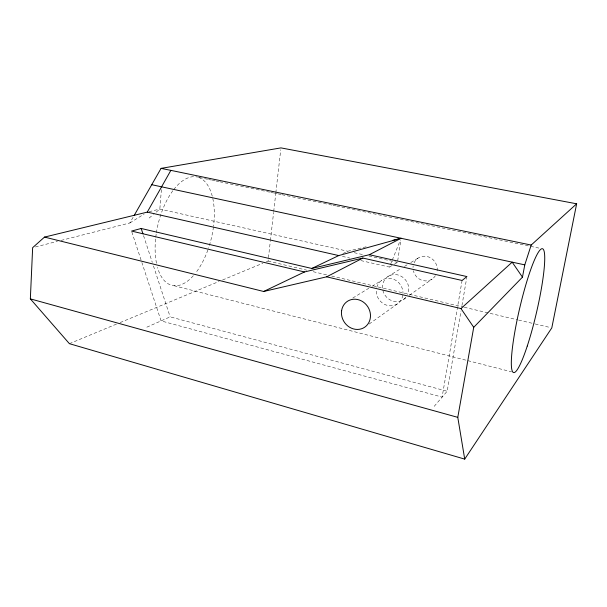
<?xml version="1.0" encoding="UTF-8"?>
<svg xmlns="http://www.w3.org/2000/svg" width="607" height="607" viewBox="0 0 607 607"><rect width="100%" height="100%" fill="white"/><g stroke="black" fill="none" stroke-linecap="round" stroke-linejoin="round"><path stroke-width="0.46" stroke-dasharray="3.04 2.28" d="M161.401 189.612L159.831 209.074L154.125 213.861M266.321 261.792L268.074 261.063L270.305 241.427M270.411 240.486L273.605 212.427M273.711 211.494L275.73 193.716M275.836 192.783L280.73 149.754M394.262 264.265L397.456 262.391L400.825 240.144M462.086 280.464L442.116 397.115L161.06 320.891L141.879 262.512M434.187 406.341L447.169 391.249L460.994 311.065M461.957 305.473L466.775 277.505M360.884 260.585L389.466 267.072L391.932 260.964M392.289 260.092L400.4 240.031M61.087 240.425L129.883 222.944L133.138 217.245M149.132 218.05L153.412 214.461M369.17 324.017L397.486 303.796M403.359 299.608L406.387 297.438M409.422 295.275L432.169 279.03M129.883 222.944L144.102 214.089M352.804 298.037L368.836 288.234M372.038 286.269L381.659 280.388M387.805 276.625L401.303 268.37M404.482 266.42L407.654 264.477M410.833 262.535L417.98 258.165M389.466 267.072L393.457 264.735M342.856 253.605L347.781 251.245L368.009 246.328M146.856 327.181L170.142 316.862L447.169 391.249M69.403 343.676L116.665 324.024M120.163 322.567L219.066 281.443M222.564 279.986L262.823 263.248M35.403 246.958L57.422 241.358M149.056 211.691L159.831 209.074L347.781 251.245M199.339 177.54L207.693 179.277M208.618 179.467L211.403 180.051M212.336 180.241L215.121 180.818M216.046 181.015L218.831 181.592M219.764 181.781L269.895 192.199M270.821 192.389L273.605 192.965M274.539 193.163L277.323 193.739M278.249 193.929L281.033 194.513M281.959 194.703L332.097 205.113M333.023 205.31L335.808 205.887M336.733 206.077L394.292 218.034M395.225 218.224L539.122 248.119M354.222 252.694L364.337 254.963M368.942 255.995L397.456 262.391M342.439 256.404L349.814 258.081M268.074 261.063L306.763 270.176M313.212 271.701L327.029 274.948M331.634 276.033L463.369 307.059M464.287 307.279L517.718 319.866M518.636 320.079L534.297 323.766M535.222 323.986L549.957 327.454M174.072 285.73L511.58 371.818M131.848 231.973L141.583 261.609M143.533 235.63L152.304 262.406M153.472 265.98L170.142 316.862M405.855 297.369A13.878 12.815 55.8 0 1 383.806 293.075A13.878 12.815 55.8 0 1 395.43 274.546A13.878 12.815 55.8 0 1 407.661 294.494M402.851 295.222A14.128 13.005 55.9 0 1 387.623 305.473A14.128 13.005 55.9 0 1 376.416 288.97M376.788 287.255A14.128 13.005 55.9 0 1 391.652 278.613A14.128 13.005 55.9 0 1 403.01 293.431M435.409 275.707A12.618 11.852 54.7 0 1 423.178 280.631A12.618 11.852 54.7 0 1 413.344 270.722M413.018 267.512A12.618 11.852 54.7 0 1 413.162 265.919M414.05 262.892A12.618 11.852 54.7 0 1 429.354 257.239A12.618 11.852 54.7 0 1 436.721 272.847M198.406 177.35A55.632 27.543 -77 0 1 212.351 196.554M212.799 198.504A55.632 27.543 -77 0 1 213.558 226.054M213.444 226.95A55.632 27.543 -77 0 1 208.459 248.286M207.867 249.978A55.632 27.543 -77 0 1 196.236 272.194M193.322 275.737A55.632 27.543 -77 0 1 157.479 267.383M156.485 263.248A55.632 27.543 -77 0 1 155.673 238.126M155.771 237.246A55.632 27.543 -77 0 1 156.242 233.687M156.378 232.792A55.632 27.543 -77 0 1 173.223 190.219M173.761 189.521A55.632 27.543 -77 0 1 197.548 177.1"/><path stroke-width="0.91" d="M134.071 215.622L161.067 168.374L280.942 147.888L576.65 203.8L551.801 327.894L464.712 459.112L69.403 343.676L30.35 298.872L32.649 247.656L44.508 237.094L147.266 212.124L338.752 255.57L401.106 238.285L369.344 254.72L311.778 268.469L141.196 228.482L131.552 231.077L304.479 271.959L362.88 258.066L462.086 280.464L466.935 276.572L369.344 254.72M464.712 459.112L457.784 417.35L473.726 327.31L522.46 277.156L524.782 264.864L531.178 245.053L576.65 203.8M531.178 245.053L170.878 170.37L147.266 212.124M44.508 237.094L263.658 291.481L326.634 276.822L460.971 308.568L512.171 262.156L522.46 277.156M326.634 276.822L362.88 258.066M263.658 291.481L304.479 271.959M311.778 268.469L338.752 255.57M392.828 240.296L401.106 238.285M161.067 168.374L170.878 170.37M151.735 184.703L524.782 264.864M30.35 298.872L457.784 417.35M460.971 308.568L473.726 327.31M141.196 228.482L142.949 233.839M341.612 310.663A15.562 14.044 56.7 0 0 361.256 328.865A15.562 14.044 56.7 0 0 365.035 303.454A15.562 14.044 56.7 0 0 341.612 310.663M527.263 346.036A63.576 8.673 -76.9 0 0 542.833 248.885A63.576 8.673 -76.9 0 0 513.97 336.946A63.576 8.673 -76.9 0 0 527.263 346.036"/></g></svg>
